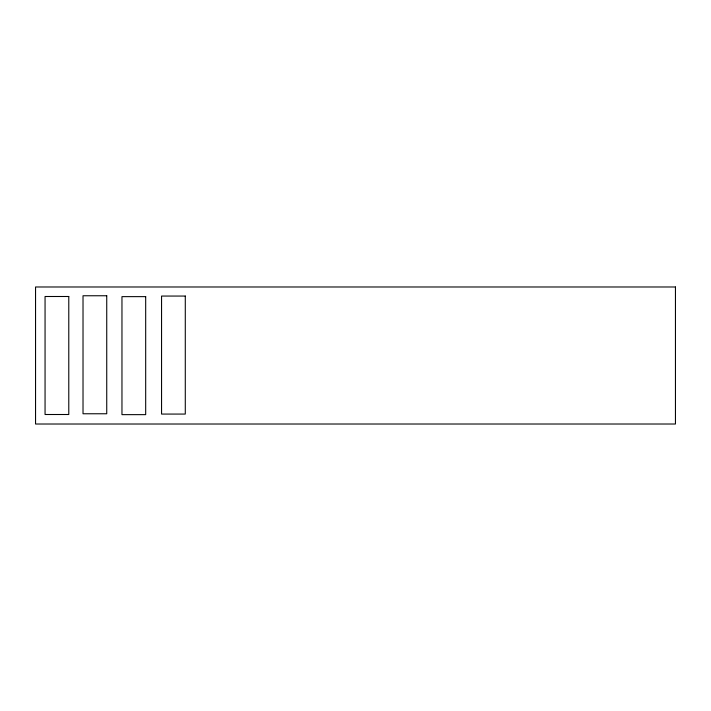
<?xml version="1.0" encoding="UTF-8"?>
<svg xmlns="http://www.w3.org/2000/svg" width="711" height="711" viewBox="0 0 711 711"><rect width="100%" height="100%" fill="white"/><g stroke="black" fill="none" stroke-linecap="round" stroke-linejoin="round"><path stroke-width="1.07" d="M675.45 286.986L35.55 286.986L35.55 424.014L675.45 424.014L675.45 286.986M106.739 295.758L83.018 295.758L83.018 413.766L106.739 413.766L106.739 295.758M185.287 296.06L161.557 296.06L161.557 414.069L185.287 414.069L185.287 296.06M68.78 296.496L45.06 296.496L45.06 414.504L68.78 414.504L68.78 296.496M145.684 296.638L121.963 296.638L121.963 414.646L145.684 414.646L145.684 296.638"/></g></svg>
